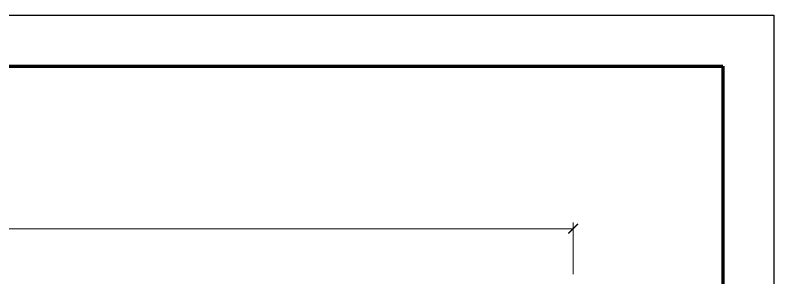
# Model space of a CAD drawing. Header units: millimetres. Extents: x 2999.9 to 3041.9, y 869.6 to 906.3.
# Drawn here: x 3029.94 to 3041.87, y 902.18 to 906.31 of the extents above; entities that cross this region are included whole.
import ezdxf

# ---------------------------------------------------------------- set-up
doc = ezdxf.new("R2010")
doc.units = ezdxf.units.MM
doc.layers.add('01', color=8, linetype='Continuous', lineweight=9)

# ---------------------------------------------------------------- blocks, each defined once
blk = doc.blocks.new('_ArchTick')
at = {"color": 0, "linetype": 'ByBlock', "const_width": 0.15}
blk.add_lwpolyline([(-0.5, -0.5), (0.5, 0.5)], dxfattribs=at)

msp = doc.modelspace()

# ---------------------------------------------------------------- linework, layer by layer
for p, q in [((2999.878, 906.313), (3041.874, 906.313)), ((3041.874, 906.313), (3041.874, 869.55))]:
    msp.add_line(p, q)
at = {"lineweight": 80}
for p, q in [((3000.678, 905.513), (3041.074, 905.513)), ((3041.074, 905.513), (3041.074, 870.35))]:
    msp.add_line(p, q, dxfattribs=at)
at = {"layer": '01', "transparency": 16777216}
for p, q in [((3038.719, 902.238), (3038.719, 903.054)), ((3038.719, 902.954), (3021.433, 902.954))]:
    msp.add_line(p, q, dxfattribs=at)

# ---------------------------------------------------------------- block references
at = {"layer": '01', "transparency": 16777216, "xscale": 0.15, "yscale": 0.15, "zscale": 0.15}
msp.add_blockref('_ArchTick', (3038.719, 902.954), dxfattribs=at)

doc.saveas('drawing.dxf')
